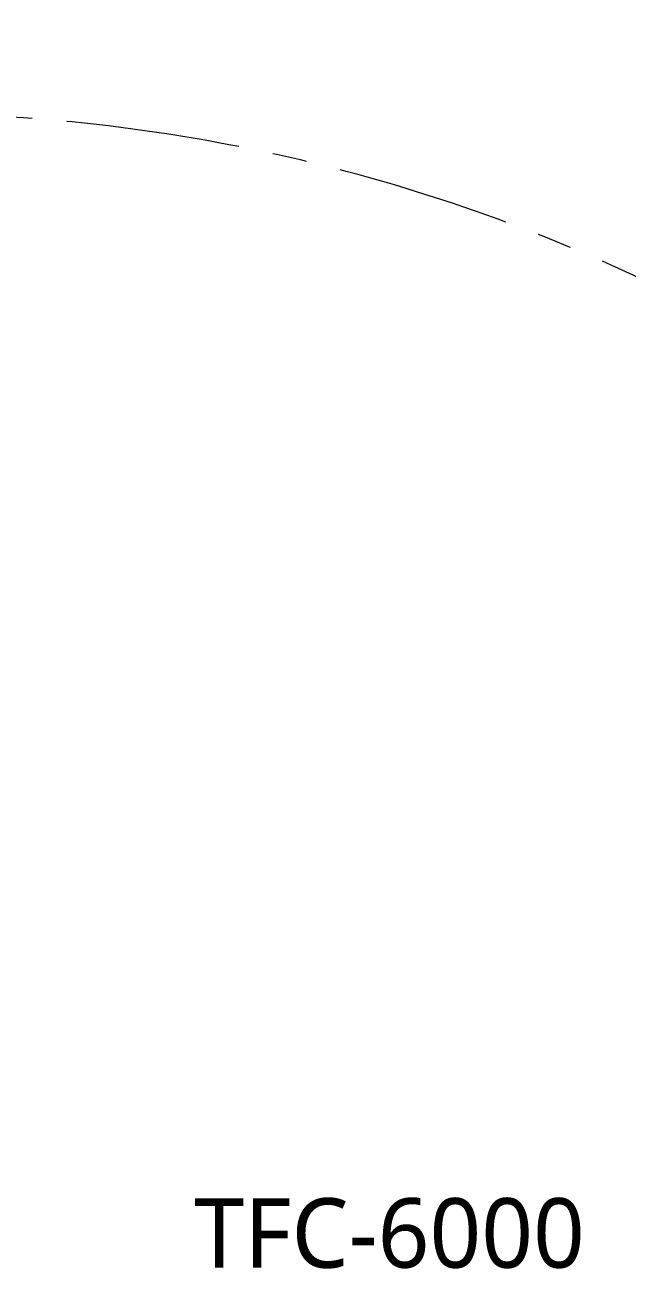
# Model space of a CAD drawing. Extents: x 1268 to 7307, y -579 to 1973.
# Drawn here: x 4890.7 to 5063.9, y 415.9 to 774.8 of the extents above; entities that cross this region are included whole.
import ezdxf

# ---------------------------------------------------------------- set-up
doc = ezdxf.new("R2010")
doc.units = 0
doc.header["$LTSCALE"] = 20
doc.header["$MEASUREMENT"] = 0
doc.linetypes.add('CENTER', pattern=[2, 1.25, -0.25, 0.25, -0.25])
doc.layers.get('0').update_dxf_attribs({"linetype": 'CONTINUOUS'})
doc.layers.get('DEFPOINTS').update_dxf_attribs({"linetype": 'CONTINUOUS'})
doc.layers.add('1', color=7, linetype='CONTINUOUS')
doc.layers.add('2', color=2, linetype='CONTINUOUS')
doc.styles.add('ROMANS', font='NanumGothic.ttf', dxfattribs={"height": 10.144927})
doc.styles.get("Standard").update_dxf_attribs({"font": 'NanumGothic.ttf'})
doc.dimstyles.get("Standard").update_dxf_attribs({"dimtxt": 2.7, "dimasz": 2.5, "dimexe": 1.5, "dimexo": 1.5, "dimgap": 1.5, "dimtad": 1, "dimdec": 0, "dimlfac": 10, "dimzin": 0, "dimdsep": 46, "dimtxsty": 'Standard', "dimcen": 0, "dimclrt": 2, "dimadec": 0, "dimazin": 0, "dimtfac": 1, "dimtdec": 0, "dimtmove": 0, "dimatfit": 3, "dimfxl": 0, "dimtolj": 1, "dimtzin": 0, "dimarcsym": 0})

# ---------------------------------------------------------------- blocks, each defined once
blk = doc.blocks.new('*D23')
at = {"color": 3, "lineweight": -2}
for p, q in [((4672.23, 547.87), (4672.23, 801.09)), ((5392.23, 570.65), (5392.23, 801.09)), ((4692.23, 796.09), (5372.23, 796.09))]:
    blk.add_line(p, q, dxfattribs=at)
at = {"color": 3}
for points in [[(4692.23, 799.42), (4692.23, 792.76), (4672.23, 796.09)], [(5372.23, 799.42), (5372.23, 792.76), (5392.23, 796.09)]]:
    blk.add_solid(points, dxfattribs=at)
at = {"layer": 'DEFPOINTS', "color": 0}
for p in [(5392.23, 796.09), (5392.23, 569.15), (4672.23, 546.37)]:
    blk.add_point(p, dxfattribs=at)
at = {"color": 2, "insert": (5032.23, 819.64), "char_height": 25, "attachment_point": 5}
blk.add_mtext('\\A1;720', dxfattribs=at)

msp = doc.modelspace()

# ---------------------------------------------------------------- linework, layer by layer
at = {"layer": '1', "color": 1, "linetype": 'CENTER', "lineweight": 0, "ltscale": 2}
msp.add_arc((4855.13, 249.25), 500.03, 356.3066, 99.7919, dxfattribs=at)

# ---------------------------------------------------------------- texts
at = {"layer": '2', "insert": (4939.34, 426.97), "char_height": 20, "attachment_point": 4, "style": 'ROMANS'}
msp.add_mtext('TFC-6000', dxfattribs=at)

# ---------------------------------------------------------------- dimensions: what is measured, and where the dimension line sits
dim = msp.add_linear_dim(base=(5392.23, 796.09), p1=(4672.23, 546.37), p2=(5392.23, 569.15), dimstyle='Standard', override={"dimtxt": 25, "dimasz": 20, "dimexe": 5, "dimgap": 10, "dimtih": 1, "dimtoh": 1, "dimlfac": 1, "dimzin": 12, "dimclrd": 3, "dimclre": 3, "dimazin": 2, "dimarcsym": 1})
dim.commit()
dim.dimension.update_dxf_attribs({"geometry": '*D23', "text_midpoint": (5032.23, 796.09), "dimtype": 160})

doc.saveas('drawing.dxf')
